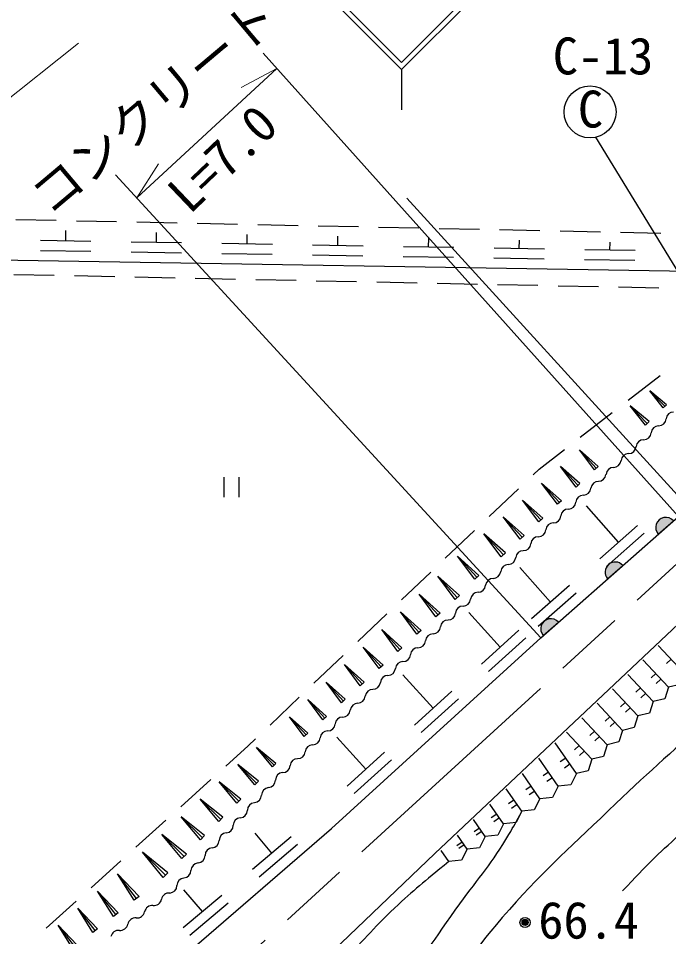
# Model space of a CAD drawing. Units: millimetres, scale not verified. Extents: x 40000 to 680000, y 20000 to 380000.
# Drawn here: x 386754 to 419012, y 273872 to 319406 of the extents above; entities that cross this region are included whole.
import ezdxf
from ezdxf.enums import TextEntityAlignment as Align

# ---------------------------------------------------------------- set-up
doc = ezdxf.new("R2010")
doc.units = ezdxf.units.MM
doc.header["$LTSCALE"] = 1000
doc.header["$PDMODE"] = 32
doc.header["$PDSIZE"] = 500
doc.linetypes.add('CHAIN', pattern=[18.5, 12, -1.5, 3.5, -1.5])
for name, color, linetype, lineweight in [('M-BGD', 7, 'Continuous', 25), ('M-BMK', 2, 'CHAIN', 13), ('M-STR-HTXT', 7, 'Continuous', 13), ('M-STR-STRC', 7, 'Continuous', 25)]:
    doc.layers.add(name, color=color, linetype=linetype, lineweight=lineweight)
doc.styles.add('ＭＳ ゴシック', font='')
doc.styles.get('ＭＳ ゴシック').set_extended_font_data('MS Gothic')

msp = doc.modelspace()

# ---------------------------------------------------------------- hatches: boundary and pattern name
at = {"layer": 'M-BGD'}
for points in [[(419248, 294490, 1), (418498, 293829)], [(416738, 292280, 1), (415987, 291619)], [(413545, 289468, 1), (412794, 288808)]]:
    msp.add_hatch(color=256, dxfattribs=at).paths.add_polyline_path(points)

# ---------------------------------------------------------------- linework, layer by layer
for p, q in [((386631, 309436), (388630, 309394)), ((389630, 309373), (391630, 309331)), ((392629, 309310), (394629, 309268)), ((395629, 309247), (397628, 309205)), ((398628, 309184), (400628, 309142)), ((389105, 308365), (389113, 308884)), ((393604, 308290), (393612, 308789)), ((401627, 309120), (403627, 309078)), ((404627, 309057), (406626, 309015)), ((407626, 308994), (409626, 308952)), ((410625, 308931), (412625, 308889)), ((413625, 308868), (415624, 308826)), ((416624, 308804), (418624, 308762)), ((390354, 308344), (387855, 308386)), ((394854, 308269), (392354, 308310)), ((398103, 308214), (398111, 308694)), ((402603, 308139), (402610, 308600)), ((407102, 308064), (407109, 308505)), ((411602, 307989), (411609, 308410)), ((416101, 307914), (416108, 308315)), ((390346, 307844), (387846, 307886)), ((394845, 307769), (392346, 307811)), ((399353, 308194), (396854, 308235)), ((403853, 308118), (401353, 308160)), ((408352, 308043), (405852, 308085)), ((412851, 307968), (410352, 308010)), ((417351, 307893), (414851, 307935)), ((423010, 306798), (384162, 307447)), ((399345, 307694), (396845, 307735)), ((403844, 307619), (401345, 307660)), ((408344, 307543), (405844, 307585)), ((412843, 307468), (410343, 307510)), ((417342, 307393), (414843, 307435)), ((388534, 306651), (386534, 306693)), ((391533, 306589), (389534, 306631)), ((394532, 306527), (392533, 306568)), ((397532, 306465), (395532, 306506)), ((400531, 306403), (398532, 306444)), ((403531, 306341), (401531, 306382)), ((406530, 306278), (404530, 306320)), ((409529, 306216), (407530, 306258)), ((412529, 306154), (410529, 306195)), ((415528, 306092), (413528, 306133)), ((418527, 306030), (416528, 306071)), ((417006, 300469), (418589, 301691)), ((418826, 300172), (418078, 300941)), ((418903, 300247), (418078, 300941)), ((418749, 300098), (418078, 300941)), ((417955, 299325), (417111, 300193)), ((418042, 299410), (417111, 300193)), ((417869, 299241), (417111, 300193)), ((418903, 300247), (418749, 300098)), ((414631, 298637), (416214, 299858)), ((418042, 299410), (417869, 299241)), ((412588, 297060), (413839, 298026)), ((415422, 297104), (414584, 298003)), ((415512, 297188), (414584, 298003)), ((415333, 297020), (414584, 298003)), ((412284, 296771), (412588, 297060)), ((414511, 296254), (413648, 297180)), ((414604, 296341), (413648, 297180)), ((414419, 296168), (413648, 297180)), ((415512, 297188), (415333, 297020)), ((396943, 296662), (396943, 295662)), ((397693, 296662), (397693, 295662)), ((410108, 294705), (411559, 296082)), ((413595, 295400), (412707, 296352)), ((413690, 295488), (412707, 296352)), ((413500, 295311), (412707, 296352)), ((414604, 296341), (414419, 296168)), ((412673, 294540), (411760, 295519)), ((412771, 294631), (411760, 295519)), ((412575, 294449), (411760, 295519)), ((413690, 295488), (413500, 295311)), ((416530, 293429), (414945, 295229)), ((411746, 293675), (410807, 294682)), ((411847, 293769), (410807, 294682)), ((411645, 293581), (410807, 294682)), ((412771, 294631), (412575, 294449)), ((412664, 288693), (419499, 294712)), ((417468, 294255), (415591, 292603)), ((407933, 292640), (409383, 294017)), ((410813, 292805), (409849, 293839)), ((410917, 292902), (409849, 293839)), ((410710, 292709), (409849, 293839)), ((411847, 293769), (411645, 293581)), ((417798, 293880), (415922, 292228)), ((410917, 292902), (410710, 292709)), ((409499, 291689), (408538, 292745)), ((409604, 291785), (408538, 292745)), ((409393, 291593), (408538, 292745)), ((405760, 290571), (407208, 291950)), ((413152, 290455), (411635, 292179)), ((421651, 291417), (407408, 277988)), ((408526, 290690), (407565, 291747)), ((408631, 290786), (407565, 291747)), ((408420, 290594), (407565, 291747)), ((409604, 291785), (409393, 291593)), ((414090, 291281), (412214, 289629)), ((407574, 289826), (406632, 290862)), ((407678, 289920), (406632, 290862)), ((407471, 289731), (406632, 290862)), ((408631, 290786), (408420, 290594)), ((414421, 290906), (412545, 289254)), ((403587, 288503), (405035, 289882)), ((406627, 288964), (405703, 289981)), ((406729, 289057), (405703, 289981)), ((406526, 288872), (405703, 289981)), ((407678, 289920), (407471, 289731)), ((410661, 288224), (409096, 289947)), ((402287, 279232), (412664, 288693)), ((405684, 288107), (404778, 289104)), ((405784, 288197), (404778, 289104)), ((405584, 288016), (404778, 289104)), ((406729, 289057), (406526, 288872)), ((411586, 289064), (409735, 287384)), ((411922, 288694), (410071, 287013)), ((404745, 287253), (403856, 288230)), ((404843, 287341), (403856, 288230)), ((404647, 287164), (403856, 288230)), ((419764, 286956), (418498, 288306)), ((401414, 286434), (402863, 287813)), ((405784, 288197), (405584, 288016)), ((403810, 286402), (402939, 287360)), ((403905, 286489), (402939, 287360)), ((403714, 286315), (402939, 287360)), ((404843, 287341), (404647, 287164)), ((419002, 286242), (417739, 287590)), ((419131, 287631), (418903, 287417)), ((418241, 285528), (416980, 286875)), ((418371, 286916), (418142, 286702)), ((402878, 285555), (402025, 286493)), ((402972, 285641), (402025, 286493)), ((402784, 285470), (402025, 286493)), ((403905, 286489), (403714, 286315)), ((407330, 285199), (405822, 286858)), ((418623, 286647), (418395, 286432)), ((408255, 286039), (406404, 284358)), ((417480, 284815), (416220, 286159)), ((417610, 286202), (417382, 285987)), ((419002, 286242), (418827, 285666)), ((419588, 286380), (419002, 286242)), ((399241, 284366), (400690, 285745)), ((401951, 284712), (401115, 285631)), ((402043, 284795), (401115, 285631)), ((401859, 284628), (401115, 285631)), ((402972, 285641), (402784, 285470)), ((408591, 285669), (406740, 283988)), ((417863, 285932), (417634, 285718)), ((418241, 285528), (418065, 284953)), ((418827, 285666), (418241, 285528)), ((416718, 284101), (415461, 285443)), ((416850, 285487), (416622, 285273)), ((417102, 285218), (416873, 285004)), ((401027, 283872), (400209, 284771)), ((401117, 283954), (400209, 284771)), ((400937, 283790), (400209, 284771)), ((402043, 284795), (401859, 284628)), ((415957, 283388), (414702, 284727)), ((416090, 284772), (415861, 284558)), ((417480, 284815), (417304, 284239)), ((418065, 284953), (417480, 284815)), ((416341, 284504), (416113, 284290)), ((417304, 284239), (416718, 284101)), ((398154, 283331), (398517, 283676)), ((401117, 283954), (400937, 283790)), ((403998, 282173), (402548, 283769)), ((415195, 282674), (413943, 284011)), ((415329, 284057), (415101, 283843)), ((415580, 283790), (415352, 283576)), ((416718, 284101), (416543, 283526)), ((397041, 282327), (398154, 283331)), ((399447, 282377), (398569, 283244)), ((399534, 282465), (398569, 283244)), ((399360, 282289), (398569, 283244)), ((414434, 281961), (413382, 283484)), ((414569, 283343), (414341, 283129)), ((415957, 283388), (415781, 282812)), ((416543, 283526), (415957, 283388)), ((404924, 283013), (403073, 281333)), ((414820, 283075), (414591, 282861)), ((415781, 282812), (415195, 282674)), ((398571, 281490), (397648, 282401)), ((398662, 281582), (397648, 282401)), ((398480, 281398), (397648, 282401)), ((399534, 282465), (399360, 282289)), ((405260, 282643), (403409, 280962)), ((413530, 281337), (412574, 282722)), ((413908, 282723), (413637, 282535)), ((414118, 282418), (413847, 282231)), ((415195, 282674), (415020, 282099)), ((412627, 280713), (411765, 281960)), ((413052, 282029), (412781, 281842)), ((414434, 281961), (414153, 281402)), ((415020, 282099), (414434, 281961)), ((394813, 280317), (396298, 281657)), ((397686, 280594), (396718, 281549)), ((397782, 280691), (396718, 281549)), ((397591, 280497), (396718, 281549)), ((398662, 281582), (398480, 281398)), ((413243, 281752), (412972, 281565)), ((414153, 281402), (413530, 281337)), ((411723, 280089), (410957, 281198)), ((412196, 281336), (411925, 281149)), ((412368, 281087), (412097, 280900)), ((413530, 281337), (413249, 280778)), ((396792, 279689), (395779, 280689)), ((396892, 279790), (395779, 280689)), ((396692, 279587), (395779, 280689)), ((397782, 280691), (397591, 280497)), ((411340, 280643), (411069, 280456)), ((412627, 280713), (412345, 280154)), ((413249, 280778), (412627, 280713)), ((410819, 279465), (410149, 280436)), ((411493, 280421), (411222, 280234)), ((411723, 280089), (411441, 279530)), ((412345, 280154), (411723, 280089)), ((392586, 278308), (394071, 279648)), ((395890, 278775), (394830, 279821)), ((395994, 278880), (394830, 279821)), ((395785, 278669), (394830, 279821)), ((396892, 279790), (396692, 279587)), ((409915, 278841), (409340, 279674)), ((410484, 279950), (410213, 279763)), ((410618, 279756), (410347, 279569)), ((388561, 267382), (402287, 279232)), ((409628, 279257), (409357, 279070)), ((410819, 279465), (410538, 278906)), ((411441, 279530), (410819, 279465)), ((394978, 277851), (393872, 278943)), ((395087, 277962), (393872, 278943)), ((394869, 277741), (393872, 278943)), ((395994, 278880), (395785, 278669)), ((400282, 278822), (398371, 277209)), ((399326, 278016), (398494, 279002)), ((409012, 278217), (408532, 278911)), ((409743, 279090), (409472, 278903)), ((409915, 278841), (409634, 278282)), ((410538, 278906), (409915, 278841)), ((400604, 278440), (398694, 276827)), ((408772, 278564), (408501, 278377)), ((408868, 278425), (408597, 278238)), ((409012, 278217), (408730, 277658)), ((409634, 278282), (409012, 278217)), ((407408, 277988), (392107, 263392)), ((394057, 276919), (392904, 278057)), ((394170, 277034), (392904, 278057)), ((393943, 276803), (392904, 278057)), ((395087, 277962), (394869, 277741)), ((408108, 277592), (407724, 278149)), ((390358, 276299), (391843, 277638)), ((408730, 277658), (408108, 277592)), ((392620, 275767), (391677, 276982)), ((392741, 275861), (391677, 276982)), ((392498, 275673), (391677, 276982)), ((394170, 277034), (393943, 276803)), ((391587, 274965), (390684, 276128)), ((391703, 275055), (390684, 276128)), ((391470, 274875), (390684, 276128)), ((395887, 275113), (394969, 276201)), ((388130, 274289), (389616, 275629)), ((392741, 275861), (392498, 275673)), ((396843, 275919), (394932, 274307)), ((397165, 275537), (395255, 273925)), ((390564, 274171), (389701, 275283)), ((390675, 274258), (389701, 275283)), ((390453, 274085), (389701, 275283)), ((391703, 275055), (391470, 274875)), ((389552, 273386), (388729, 274447)), ((389658, 273468), (388729, 274447)), ((389446, 273303), (388729, 274447)), ((390675, 274258), (390453, 274085))]:
    msp.add_line(p, q, dxfattribs=at)
for points in [[(419248, 294490, 1), (418498, 293829)], [(416738, 292280, 1), (415987, 291619)], [(413545, 289468, 1), (412794, 288808)]]:
    msp.add_lwpolyline(points, format="xyb", close=True, dxfattribs=at)
for radius in [150, 120, 90, 60, 30, 20]:
    msp.add_circle((411888, 274576), radius, dxfattribs=at)
for centre, radius, start, end in [((419258, 299516), 370, 89.5549, 175.7687), ((418512, 298829), 370, 89.5549, 175.7687), ((418519, 299571), 370, 269.5549, 355.7687), ((417773, 298883), 370, 269.5549, 355.7687), ((417766, 298141), 370, 89.5549, 175.7687), ((417020, 297453), 370, 89.5549, 175.7687), ((417027, 298196), 370, 269.5549, 355.7687), ((416281, 297508), 370, 269.5549, 355.7687), ((416274, 296766), 370, 89.5549, 175.7687), ((415528, 296078), 370, 89.5549, 175.7687), ((415535, 296821), 370, 269.5549, 355.7687), ((414789, 296133), 370, 269.5549, 355.7687), ((414781, 295391), 370, 89.5549, 175.7687), ((414035, 294703), 370, 89.5549, 175.7687), ((414042, 295445), 370, 269.5549, 355.7687), ((413296, 294758), 370, 269.5549, 355.7687), ((413289, 294015), 370, 89.5549, 175.7687), ((412543, 293328), 370, 89.5549, 175.7687), ((412550, 294070), 370, 269.5549, 355.7687), ((411804, 293382), 370, 269.5549, 355.7687), ((411797, 292640), 370, 89.5549, 175.7687), ((411058, 292695), 370, 269.5549, 355.7687), ((410312, 292007), 370, 269.5549, 355.7687), ((411051, 291952), 370, 89.5549, 175.7687), ((410304, 291265), 370, 89.5549, 175.7687), ((409565, 291320), 370, 269.5549, 355.7687), ((408819, 290632), 370, 269.5549, 355.7687), ((409558, 290577), 370, 89.5549, 175.7687), ((408812, 289890), 370, 89.5549, 175.7687), ((408073, 289944), 370, 269.5549, 355.7687), ((407327, 289257), 370, 269.5549, 355.7687), ((408066, 289202), 370, 89.5549, 175.7687), ((407320, 288514), 370, 89.5549, 175.7687), ((406581, 288569), 370, 269.5549, 355.7687), ((405835, 287881), 370, 269.5549, 355.7687), ((406574, 287827), 370, 89.5549, 175.7687), ((405827, 287139), 370, 89.5549, 175.7687), ((405088, 287194), 370, 269.5549, 355.7687), ((404342, 286506), 370, 269.5549, 355.7687), ((405081, 286452), 370, 89.5549, 175.7687), ((404335, 285764), 370, 89.5549, 175.7687), ((403596, 285819), 370, 269.5549, 355.7687), ((402850, 285131), 370, 269.5549, 355.7687), ((403589, 285076), 370, 89.5549, 175.7687), ((402843, 284389), 370, 89.5549, 175.7687), ((402104, 284443), 370, 269.5549, 355.7687), ((401358, 283756), 370, 269.5549, 355.7687), ((402097, 283701), 370, 89.5549, 175.7687), ((401350, 283013), 370, 89.5549, 175.7687), ((400611, 283068), 370, 269.5549, 355.7687), ((399865, 282380), 370, 269.5549, 355.7687), ((400604, 282326), 370, 89.5549, 175.7687), ((399888, 281634), 376, 94.1242, 179.6769), ((399136, 281638), 376, 274.1242, 359.6769), ((399189, 280886), 376, 94.1242, 179.6769), ((398490, 280139), 376, 94.1242, 179.6769), ((398437, 280891), 376, 274.1242, 359.6769), ((397738, 280143), 376, 274.1242, 359.6769), ((397790, 279392), 376, 94.1242, 179.6769), ((397039, 279396), 376, 274.1242, 359.6769), ((397091, 278645), 376, 94.1242, 179.6769), ((396392, 277898), 376, 94.1242, 179.6769), ((396339, 278649), 376, 274.1242, 359.6769), ((395640, 277902), 376, 274.1242, 359.6769), ((395693, 277150), 376, 94.1242, 179.6769), ((394941, 277155), 376, 274.1242, 359.6769), ((394242, 276408), 376, 274.1242, 359.6769), ((394994, 276403), 376, 94.1242, 179.6769), ((394229, 275648), 386, 84.2397, 168.6754), ((393473, 275799), 386, 264.2397, 348.6754), ((392638, 275182), 386, 264.2397, 348.6754), ((393394, 275031), 386, 84.2397, 168.6754), ((392559, 274414), 386, 84.2397, 168.6754), ((391724, 273797), 386, 84.2397, 168.6754), ((391803, 274565), 386, 264.2397, 348.6754)]:
    msp.add_arc(centre, radius, start, end, dxfattribs=at)
for points, knots in [([(426260, 289142), (423690, 286996), (423012, 286432), (420980, 284638), (419017, 282905), (417916, 281935), (416028, 280121), (413924, 278100), (412679, 277024), (410762, 274826), (409122, 272946), (408488, 271666), (406996, 269667), (406254, 268673), (406019, 268356), (405086, 267129)], [0, 0, 0, 0, 1, 1, 1, 2, 2, 2, 3, 3, 3, 4, 4, 4, 5, 5, 5, 5]), ([(416723, 276136), (418012, 277507), (418414, 277890), (419561, 278947), (421441, 280681), (422589, 281558), (424691, 283014), (426782, 284464), (427930, 285370), (430257, 286399), (431423, 286915), (432130, 287141), (433395, 287300), (434772, 287474), (435392, 287358), (436943, 287110)], [0, 0, 0, 0, 1, 1, 1, 2, 2, 2, 3, 3, 3, 4, 4, 4, 5, 5, 5, 5]), ([(249721, 274397), (251531, 274017), (252080, 273919), (253610, 273742), (255502, 273524), (256583, 273390), (258481, 273538), (259735, 273637), (260509, 273630), (261633, 274194), (262452, 274605), (262722, 275139), (263270, 275872), (263814, 276600), (263730, 277248), (264293, 277960), (264734, 278517), (265085, 278826), (265767, 279025), (266857, 279343), (267544, 279189), (268673, 279066), (271214, 278790), (272609, 278410), (275100, 277839), (278303, 277106), (280113, 276736), (283254, 275770), (286623, 274733), (288388, 273794), (291721, 272643), (293819, 271919), (295043, 271654), (297124, 270884), (299724, 269922), (301058, 269084), (303634, 268060), (305974, 267130), (307317, 266690), (309692, 265851), (311862, 265084), (313090, 264694), (315260, 263928), (320296, 262150), (323067, 261011), (328114, 259263), (331908, 257950), (334036, 257222), (337857, 255990), (342021, 254648), (344345, 253867), (348542, 252635), (350957, 251927), (352397, 251813), (354764, 250958), (356421, 250360), (357175, 249517), (358899, 249157), (360731, 248775), (361819, 249055), (363689, 249117), (366166, 249200), (367569, 249193), (370020, 249569), (372014, 249875), (373150, 250036), (375068, 250661), (377359, 251408), (378620, 251925), (380772, 253009), (382400, 253829), (383275, 254362), (384837, 255302), (388081, 257253), (389894, 258360), (393024, 260488), (396054, 262550), (397867, 263575), (400637, 265975), (402677, 267743), (403610, 268966), (405357, 271024), (406763, 272681), (407381, 273743), (408658, 275501), (409625, 276831), (410260, 277518), (411087, 278940), (411344, 279383), (411442, 279537), (411723, 280089)], [0, 0, 0, 0, 1, 1, 1, 2, 2, 2, 3, 3, 3, 4, 4, 4, 5, 5, 5, 6, 6, 6, 7, 7, 7, 8, 8, 8, 9, 9, 9, 10, 10, 10, 11, 11, 11, 12, 12, 12, 13, 13, 13, 14, 14, 14, 15, 15, 15, 16, 16, 16, 17, 17, 17, 18, 18, 18, 19, 19, 19, 20, 20, 20, 21, 21, 21, 22, 22, 22, 23, 23, 23, 24, 24, 24, 25, 25, 25, 26, 26, 26, 27, 27, 27, 28, 28, 28, 29, 29, 29, 30, 30, 30, 30]), ([(408108, 277592), (406798, 276532), (406427, 276227), (405411, 275282), (404318, 274265), (403810, 273590), (402737, 272552), (402016, 271855), (401680, 271374), (400854, 270805), (400417, 270505), (400199, 270237), (399681, 270123), (399455, 270073), (399349, 270051), (399092, 270055)], [0, 0, 0, 0, 1, 1, 1, 2, 2, 2, 3, 3, 3, 4, 4, 4, 5, 5, 5, 5])]:
    msp.add_open_spline(points, degree=3, knots=knots, dxfattribs=at)
msp.add_point((411888, 274576), dxfattribs=at)
at = {"layer": 'M-BMK'}
msp.add_line((390144, 265591), (432279, 304122), dxfattribs=at)
at = {"layer": 'M-STR-HTXT'}
for p, q in [((362538, 296556), (389736, 318174)), ((398905, 317673), (419499, 294712)), ((392637, 310501), (399584, 316916)), ((399584, 316916), (397813, 315986)), ((392637, 310501), (393705, 312192)), ((412664, 288693), (391579, 311654))]:
    msp.add_line(p, q, dxfattribs=at)
at = {"layer": 'M-STR-STRC'}
for p, q in [((401265, 321370), (405766, 316870)), ((401619, 321370), (405766, 317223)), ((405766, 317223), (409912, 321371)), ((405766, 316870), (410265, 321371)), ((405766, 316870), (405766, 314870)), ((424198, 299114), (415405, 313511)), ((406021, 310493), (419805, 295377))]:
    msp.add_line(p, q, dxfattribs=at)
msp.add_circle((415114, 314767), 1289, dxfattribs=at)

# ---------------------------------------------------------------- texts
at = {"layer": 'M-BGD', "style": 'ＭＳ ゴシック'}
msp.add_text('66.4', height=1833, rotation=0.009, dxfattribs=at).set_placement((412547, 273224), align=Align.BOTTOM_LEFT)
at = {"layer": 'M-STR-HTXT', "style": 'ＭＳ ゴシック'}
for s, rotation, p in [('コンクリート', 40.053, (388683, 309101)), ('L=7.0', 43.655, (395629, 309247))]:
    msp.add_text(s, height=1833, rotation=rotation, dxfattribs=at).set_placement(p, align=Align.BOTTOM_LEFT)
at = {"layer": 'M-STR-STRC', "style": 'ＭＳ ゴシック'}
for s, p in [('C-13', (413265, 316076)), ('C', (414510, 313441))]:
    msp.add_text(s, height=1833, rotation=0.009, dxfattribs=at).set_placement(p, align=Align.BOTTOM_LEFT)

doc.saveas('drawing.dxf')
